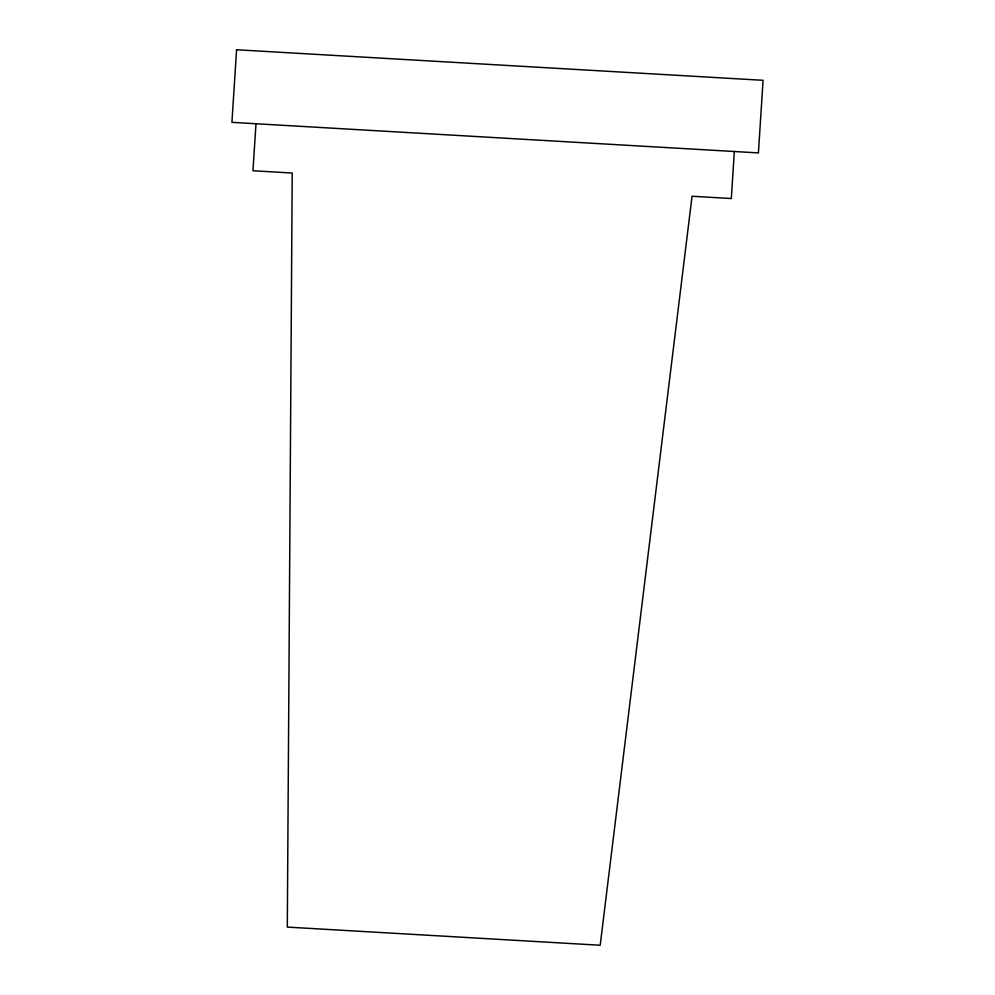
<?xml version="1.0" encoding="UTF-8"?>
<svg xmlns="http://www.w3.org/2000/svg" width="995" height="995" viewBox="0 0 995 995"><rect width="100%" height="100%" fill="white"/><g stroke="black" fill="none" stroke-linecap="round" stroke-linejoin="round"><path stroke-width="1.49" d="M255.989 123.741L252.954 170.754L292.219 173.03L287.306 927.091L600.196 945.25L692.047 196.251L731.313 198.527L734.335 151.514M236.586 49.75L231.922 122.348L758.414 152.907L763.078 80.309L236.586 49.75"/></g></svg>
